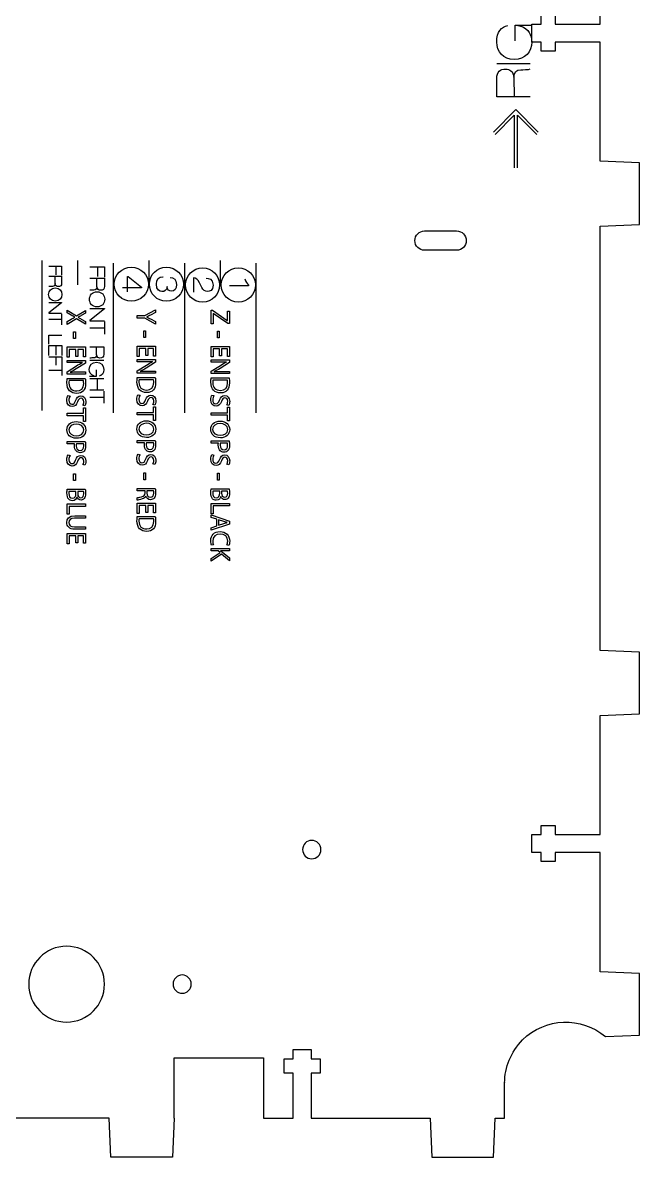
# Model space of a CAD drawing. Header units: millimetres. Extents: x -1166 to -93, y -857 to -63.
# Drawn here: x -923.8 to -827.8, y -807.4 to -630.9 of the extents above; entities that cross this region are included whole.
import ezdxf

# ---------------------------------------------------------------- set-up
doc = ezdxf.new("R2010")
doc.units = ezdxf.units.MM
doc.layers.add('CUTS', color=1, linetype='Continuous', true_color=0xff0000)
doc.layers.add('TEXT', color=5, linetype='Continuous', true_color=0x0000ff)

msp = doc.modelspace()

# ---------------------------------------------------------------- linework, layer by layer
at = {"layer": 'CUTS', "color": 1, "lineweight": 25, "true_color": 0xff0000}
for p, q in [((-900.25, -801.27), (-900.25, -791.87)), ((-900.25, -791.87), (-886.35, -791.87)), ((-886.35, -791.87), (-886.35, -801.27)), ((-883.12, -794.25), (-883.12, -792.05)), ((-883.12, -792.05), (-881.72, -792.05)), ((-881.72, -792.05), (-881.72, -790.61)), ((-881.72, -790.61), (-878.92, -790.61)), ((-878.92, -790.61), (-878.92, -792.05)), ((-878.92, -792.05), (-877.52, -792.05)), ((-877.52, -792.05), (-877.52, -794.25)), ((-881.72, -794.25), (-883.12, -794.25)), ((-881.72, -801.27), (-881.72, -794.25)), ((-877.52, -794.25), (-878.92, -794.25)), ((-878.92, -794.25), (-878.92, -801.27)), ((-910.35, -801.27), (-937.32, -801.27)), ((-910.1, -807.36), (-910.35, -801.27)), ((-900.25, -801.27), (-900.5, -807.36)), ((-886.35, -801.27), (-881.72, -801.27)), ((-900.5, -807.36), (-910.1, -807.36))]:
    msp.add_line(p, q, dxfattribs=at)
for points in [[(-840.93, -629.7), (-840.93, -631.1), (-833.91, -631.1), (-833.91, -612.53)], [(-833.11, -788.59), (-827.82, -788.37), (-827.82, -778.77), (-833.91, -778.52), (-833.91, -759.97), (-840.93, -759.97), (-840.93, -761.37), (-843.13, -761.37), (-843.13, -759.97), (-844.58, -759.97), (-844.58, -757.17), (-843.13, -757.17), (-843.13, -755.77), (-840.93, -755.77), (-840.93, -757.17), (-833.91, -757.17), (-833.91, -738.62), (-827.82, -738.37), (-827.82, -728.77), (-833.91, -728.52), (-833.91, -662.53), (-827.82, -662.28), (-827.82, -652.68), (-833.91, -652.43), (-833.91, -633.9), (-840.93, -633.9), (-840.93, -635.3), (-843.13, -635.3), (-843.13, -633.9), (-844.58, -633.9), (-844.58, -631.1), (-843.13, -631.1), (-843.13, -629.7)], [(-861.27, -663.28), (-856.27, -663.28)], [(-856.27, -666.28), (-861.27, -666.28), (-861.27, -666.28)], [(-878.92, -801.27), (-860.37, -801.27), (-860.11, -807.36), (-850.51, -807.36), (-850.26, -801.27), (-848.79, -801.27), (-848.79, -795.73), (-848.79, -795.79)]]:
    msp.add_lwpolyline(points, dxfattribs=at)
for points in [[(-862.77, -664.78), (-862.77, -663.95), (-862.1, -663.28), (-861.27, -663.28)], [(-856.27, -663.28), (-855.44, -663.28), (-854.77, -663.95), (-854.77, -664.78)], [(-861.27, -666.28), (-862.1, -666.28), (-862.77, -665.61), (-862.77, -664.78)], [(-854.77, -664.78), (-854.77, -665.61), (-855.44, -666.28), (-856.27, -666.28)], [(-878.82, -758.07), (-879.61, -758.07), (-880.24, -758.7), (-880.24, -759.49)], [(-877.4, -759.49), (-877.4, -758.7), (-878.03, -758.07), (-878.82, -758.07)], [(-880.24, -759.49), (-880.24, -760.28), (-879.61, -760.92), (-878.82, -760.92)], [(-878.82, -760.92), (-878.03, -760.92), (-877.4, -760.28), (-877.4, -759.49)], [(-916.99, -774.53), (-920.25, -774.53), (-922.89, -777.17), (-922.89, -780.43)], [(-911.09, -780.43), (-911.09, -777.17), (-913.73, -774.52), (-916.99, -774.53)], [(-898.99, -779), (-899.78, -779), (-900.42, -779.64), (-900.42, -780.42)], [(-897.57, -780.42), (-897.57, -779.64), (-898.21, -779), (-898.99, -779)], [(-922.89, -780.43), (-922.89, -783.68), (-920.25, -786.32), (-916.99, -786.32)], [(-916.99, -786.32), (-913.73, -786.32), (-911.09, -783.68), (-911.09, -780.43)], [(-900.42, -780.42), (-900.42, -781.21), (-899.78, -781.85), (-898.99, -781.85)], [(-898.99, -781.85), (-898.21, -781.85), (-897.57, -781.21), (-897.57, -780.42)], [(-846, -789.11), (-842.47, -785.58), (-836.85, -785.41), (-833.11, -788.59)], [(-848.79, -795.79), (-848.78, -793.37), (-847.85, -790.96), (-846, -789.11)]]:
    msp.add_open_spline(points, degree=3, dxfattribs=at)
at = {"layer": 'TEXT', "color": 5, "lineweight": 25, "true_color": 0x0000ff}
for points in [[(-847.14, -633.71), (-847.14, -631.25), (-844.69, -631.25)], [(-850.02, -637.23), (-844.81, -637.23)], [(-844.81, -642.41), (-850.02, -642.41), (-850.02, -639.54)], [(-847.36, -639.34), (-847.34, -639.35)], [(-847.34, -639.35), (-847.33, -642.41)], [(-850.53, -647.89), (-847.05, -644.41), (-843.57, -647.89)], [(-850.29, -648.26), (-847.3, -645.27), (-847.3, -653.44)], [(-846.8, -653.44), (-846.8, -645.27), (-843.8, -648.27)], [(-920.86, -667.89), (-920.86, -691.18)], [(-919.75, -668.77), (-917.77, -668.77), (-917.77, -670.16)], [(-918.69, -668.77), (-918.69, -670.08)], [(-915.3, -667.89), (-915.3, -671.68)], [(-909.74, -668.27), (-909.74, -691.55)], [(-904.18, -667.89), (-904.18, -671.68)], [(-898.63, -668.27), (-898.63, -691.55)], [(-893.07, -667.89), (-893.07, -671.68)], [(-887.51, -668.27), (-887.51, -691.55)], [(-919.75, -670.3), (-917.77, -670.3), (-917.77, -671.39)], [(-918.79, -671.46), (-918.79, -670.3)], [(-913.37, -668.86), (-911.1, -668.86), (-911.1, -670.46)], [(-912.16, -668.86), (-912.16, -670.36)], [(-907.52, -672.14), (-907.52, -670.38), (-907.4, -670.38), (-905.33, -672.03), (-905.33, -672.14), (-907.52, -672.14)], [(-897.24, -670.58), (-897.24, -672.79)], [(-918.78, -671.47), (-918.79, -671.46)], [(-913.37, -670.62), (-911.1, -670.62), (-911.1, -671.87)], [(-912.26, -671.96), (-912.27, -671.96), (-912.27, -670.62)], [(-907.52, -672.74), (-907.52, -672.14), (-908.3, -672.14)], [(-901.34, -671.94), (-901.35, -671.94)], [(-895.93, -672.08), (-896.3, -671.35)], [(-888.67, -671.67), (-888.67, -671.79), (-891.65, -671.79)], [(-919.75, -674.39), (-917.77, -674.39), (-917.77, -674.46), (-919.75, -676.02), (-919.75, -676.08), (-917.77, -676.08)], [(-916.27, -676.37), (-916.9, -676.02), (-916.9, -675.6), (-915.46, -676.47), (-914.05, -675.63), (-914.05, -676.06), (-914.72, -676.44)], [(-913.37, -675.32), (-911.1, -675.32), (-911.1, -675.41), (-913.37, -677.19), (-913.37, -677.27), (-911.1, -677.27)], [(-906, -676.45), (-904.79, -676.45), (-903.15, -675.55), (-903.15, -675.97), (-903.94, -676.37)], [(-894.28, -675.62), (-891.97, -677.2), (-891.96, -677.2), (-891.96, -675.76), (-891.65, -675.76), (-891.65, -677.68), (-891.87, -677.68), (-894.18, -676.11), (-894.19, -676.11), (-894.19, -677.7), (-894.5, -677.7), (-894.5, -675.62), (-894.28, -675.62), (-894.28, -675.62)], [(-919.75, -677.02), (-917.77, -677.02)], [(-917.77, -676.16), (-917.77, -677.87)], [(-914.72, -676.97), (-914.05, -677.36), (-914.05, -677.78), (-915.44, -676.92), (-916.9, -677.8), (-916.9, -677.38), (-916.9, -677.38)], [(-916.9, -677.38), (-916.27, -677.01)], [(-915.71, -676.68), (-915.71, -676.67)], [(-915.2, -676.7), (-915.2, -676.71)], [(-911.1, -677.36), (-911.1, -679.32)], [(-903.94, -676.95), (-903.15, -677.36), (-903.15, -677.78), (-904.79, -676.82), (-906, -676.82), (-906, -676.45), (-906, -676.45)], [(-904.52, -676.65), (-904.52, -676.66)], [(-915.62, -678.94), (-915.62, -679.98), (-915.89, -679.98), (-915.89, -678.94), (-915.62, -678.94), (-915.62, -678.94)], [(-913.37, -678.34), (-911.1, -678.34)], [(-904.72, -678.81), (-904.72, -679.85), (-904.99, -679.85), (-904.99, -678.81), (-904.72, -678.81), (-904.72, -678.81)], [(-893.22, -678.86), (-893.22, -679.9), (-893.49, -679.9), (-893.49, -678.86), (-893.22, -678.86), (-893.22, -678.86)], [(-919.76, -680.89), (-919.76, -679.48), (-917.75, -679.48)], [(-919.76, -682.67), (-919.76, -681.09), (-917.75, -681.09), (-917.75, -682.65)], [(-918.69, -681.09), (-918.69, -682.59)], [(-919.76, -682.84), (-917.75, -682.84), (-917.75, -684.25)], [(-918.69, -682.84), (-918.69, -684.17)], [(-915.56, -682.8), (-915.56, -681.7), (-916.59, -681.7), (-916.59, -682.93), (-916.9, -682.93), (-916.9, -681.32), (-914.05, -681.32), (-914.05, -682.87), (-914.36, -682.87), (-914.36, -681.7), (-915.26, -681.7), (-915.26, -682.8), (-915.56, -682.8), (-915.56, -682.8)], [(-913.36, -681.28), (-911.21, -681.28), (-911.21, -682.46)], [(-912.31, -682.54), (-912.31, -682.54), (-912.32, -681.28)], [(-904.66, -682.67), (-904.66, -681.57), (-905.69, -681.57), (-905.69, -682.8), (-906, -682.8), (-906, -681.2), (-903.15, -681.2), (-903.15, -682.74), (-903.46, -682.74), (-903.46, -681.57), (-904.36, -681.57), (-904.36, -682.67), (-904.66, -682.67), (-904.66, -682.67)], [(-893.16, -682.72), (-893.16, -681.62), (-894.19, -681.62), (-894.19, -682.86), (-894.5, -682.86), (-894.5, -681.25), (-891.65, -681.25), (-891.65, -682.79), (-891.96, -682.79), (-891.96, -681.62), (-892.86, -681.62), (-892.86, -682.72), (-893.16, -682.72), (-893.16, -682.72)], [(-917.75, -684.03), (-917.75, -685.77)], [(-916.9, -683.41), (-914.05, -683.41), (-914.05, -683.82), (-915.49, -684.73)], [(-915.68, -683.76), (-916.9, -683.76), (-916.9, -683.41), (-916.9, -683.41)], [(-915.24, -685.2), (-914.05, -685.2), (-914.05, -685.55), (-916.9, -685.55), (-916.9, -685.18), (-915.45, -684.27)], [(-914.5, -683.74), (-914.51, -683.73)], [(-911.21, -683.42), (-913.36, -683.42)], [(-906, -683.28), (-903.15, -683.28), (-903.15, -683.69), (-904.59, -684.6)], [(-904.78, -683.63), (-906, -683.63), (-906, -683.28), (-906, -683.28)], [(-904.34, -685.08), (-903.15, -685.08), (-903.15, -685.42), (-906, -685.42), (-906, -685.05), (-904.55, -684.15)], [(-903.6, -683.62), (-903.61, -683.6)], [(-894.5, -683.33), (-891.65, -683.33), (-891.65, -683.74), (-893.09, -684.65)], [(-893.28, -683.68), (-894.5, -683.68), (-894.5, -683.33), (-894.5, -683.33)], [(-892.84, -685.13), (-891.65, -685.13), (-891.65, -685.47), (-894.5, -685.47), (-894.5, -685.1), (-893.05, -684.2)], [(-892.1, -683.67), (-892.11, -683.66)], [(-919.76, -684.91), (-917.75, -684.91)], [(-916.89, -686.2), (-914.09, -686.2), (-914.09, -686.2)], [(-916.42, -685.23), (-916.41, -685.25)], [(-912.4, -684.87), (-912.4, -685.89), (-913.41, -685.89)], [(-913.36, -686.22), (-911.21, -686.22)], [(-912.21, -686.22), (-912.21, -688.06)], [(-905.99, -686.07), (-903.19, -686.07), (-903.19, -686.07)], [(-903.46, -686.44), (-905.71, -686.44), (-905.71, -686.44)], [(-905.52, -685.11), (-905.51, -685.12)], [(-894.49, -686.12), (-891.69, -686.12), (-891.69, -686.12)], [(-894.02, -685.16), (-894.01, -685.17)], [(-914.36, -686.56), (-916.61, -686.56), (-916.61, -686.56)], [(-911.21, -688.06), (-913.36, -688.06)], [(-911.21, -688.21), (-911.21, -690.07)], [(-891.96, -686.49), (-894.21, -686.49), (-894.21, -686.49)], [(-916.76, -688.87), (-916.45, -688.97), (-916.45, -688.97)], [(-913.36, -689.11), (-911.23, -689.11)], [(-905.86, -688.74), (-905.55, -688.84), (-905.55, -688.84)], [(-894.36, -688.8), (-894.05, -688.89), (-894.05, -688.89)], [(-914.36, -691.64), (-914.36, -690.78), (-914.05, -690.78), (-914.05, -692.89), (-914.36, -692.89), (-914.36, -692.02), (-916.9, -692.02), (-916.9, -691.64), (-914.36, -691.64), (-914.36, -691.64)], [(-914.14, -690.48), (-914.44, -690.38)], [(-903.46, -691.52), (-903.46, -690.65), (-903.15, -690.65), (-903.15, -692.76), (-903.46, -692.76), (-903.46, -691.89), (-906, -691.89), (-906, -691.52), (-903.46, -691.52), (-903.46, -691.52)], [(-903.24, -690.35), (-903.54, -690.25)], [(-891.96, -691.57), (-891.96, -690.7), (-891.65, -690.7), (-891.65, -692.81), (-891.96, -692.81), (-891.96, -691.94), (-894.5, -691.94), (-894.5, -691.57), (-891.96, -691.57), (-891.96, -691.57)], [(-891.74, -690.4), (-892.04, -690.3)], [(-915.76, -696.38), (-916.9, -696.38), (-916.9, -696.01), (-914.08, -696.01), (-914.08, -696.01)], [(-914.35, -696.38), (-915.46, -696.38), (-915.46, -696.38)], [(-904.86, -696.25), (-906, -696.25), (-906, -695.88), (-903.18, -695.88), (-903.18, -695.88)], [(-903.45, -696.25), (-904.56, -696.25), (-904.56, -696.25)], [(-893.36, -696.3), (-894.5, -696.3), (-894.5, -695.93), (-891.68, -695.93), (-891.68, -695.93)], [(-891.95, -696.3), (-893.06, -696.3), (-893.06, -696.3)], [(-916.76, -698.12), (-916.45, -698.21), (-916.45, -698.21)], [(-905.86, -697.99), (-905.55, -698.09), (-905.55, -698.09)], [(-894.36, -698.04), (-894.05, -698.14), (-894.05, -698.14)], [(-914.14, -699.72), (-914.44, -699.62)], [(-903.24, -699.6), (-903.54, -699.5)], [(-891.74, -699.65), (-892.04, -699.55)], [(-915.62, -701.05), (-915.62, -702.1), (-915.89, -702.1), (-915.89, -701.05), (-915.62, -701.05), (-915.62, -701.05)], [(-904.72, -700.92), (-904.72, -701.97), (-904.99, -701.97), (-904.99, -700.92), (-904.72, -700.92), (-904.72, -700.92)], [(-893.22, -700.97), (-893.22, -702.02), (-893.49, -702.02), (-893.49, -700.97), (-893.22, -700.97), (-893.22, -700.97)], [(-916.89, -703.44), (-914.09, -703.44), (-914.09, -703.44)], [(-915.53, -704.12), (-915.53, -703.81), (-916.62, -703.81), (-916.62, -703.81)], [(-915.26, -703.81), (-915.26, -704.14)], [(-914.34, -703.81), (-915.26, -703.81), (-915.26, -703.81)], [(-904.77, -704.03), (-904.77, -703.68), (-906, -703.68), (-906, -703.31), (-903.19, -703.31), (-903.19, -703.31)], [(-904.49, -703.68), (-904.49, -704.06)], [(-903.45, -703.68), (-904.49, -703.68), (-904.49, -703.68)], [(-894.49, -703.37), (-891.69, -703.37), (-891.69, -703.37)], [(-893.13, -704.04), (-893.13, -703.73), (-894.22, -703.73), (-894.22, -703.73)], [(-892.86, -703.73), (-892.86, -704.07)], [(-891.94, -703.73), (-892.86, -703.73), (-892.86, -703.73)], [(-914.05, -705.73), (-914.05, -706.11), (-916.59, -706.11), (-916.59, -707.32), (-916.9, -707.32), (-916.9, -705.73), (-914.05, -705.73), (-914.05, -705.73)], [(-915.37, -704.65), (-915.38, -704.65)], [(-906, -705.17), (-906, -704.79)], [(-904.66, -707.06), (-904.66, -705.96), (-905.69, -705.96), (-905.69, -707.2), (-906, -707.2), (-906, -705.59), (-903.15, -705.59), (-903.15, -707.13), (-903.46, -707.13), (-903.46, -705.96), (-904.36, -705.96), (-904.36, -707.06), (-904.66, -707.06), (-904.66, -707.06)], [(-904.63, -704.54), (-904.64, -704.54)], [(-891.65, -705.66), (-891.65, -706.03), (-894.19, -706.03), (-894.19, -707.25), (-894.5, -707.25), (-894.5, -705.66), (-891.65, -705.66), (-891.65, -705.66)], [(-892.97, -704.58), (-892.98, -704.58)], [(-915.73, -707.58), (-914.05, -707.58), (-914.05, -707.95), (-914.05, -707.95)], [(-893.6, -708.12), (-894.5, -707.82), (-894.5, -707.44), (-891.65, -708.42), (-891.65, -708.86), (-894.5, -709.83), (-894.5, -709.44), (-893.6, -709.13), (-893.6, -708.12), (-893.6, -708.12)], [(-914.05, -707.95), (-915.74, -707.95)], [(-915.74, -709.31), (-914.05, -709.31), (-914.05, -709.68), (-915.72, -709.68)], [(-905.99, -707.68), (-903.19, -707.68), (-903.19, -707.68)], [(-903.46, -708.04), (-905.71, -708.04), (-905.71, -708.04)], [(-892.49, -708.48), (-893.32, -708.2), (-893.32, -709.06), (-893.32, -709.06)], [(-893.32, -709.06), (-892.5, -708.78)], [(-891.98, -708.63), (-891.98, -708.62)], [(-915.56, -711.79), (-915.56, -710.69), (-916.59, -710.69), (-916.59, -711.93), (-916.9, -711.93), (-916.9, -710.32), (-914.05, -710.32), (-914.05, -711.86), (-914.36, -711.86), (-914.36, -710.69), (-915.26, -710.69), (-915.26, -711.79), (-915.56, -711.79), (-915.56, -711.79)], [(-892.72, -713.25), (-891.65, -714.12), (-891.65, -714.57), (-892.86, -713.54), (-894.5, -714.65), (-894.5, -714.22), (-893.1, -713.28), (-893.41, -713.01), (-894.5, -713.01), (-894.5, -712.64), (-891.65, -712.64), (-891.65, -712.64)], [(-894.12, -712.1), (-894.41, -712.17), (-894.41, -712.17)], [(-891.65, -712.64), (-891.65, -713.01), (-893.02, -713.01), (-893.02, -713.02)], [(-891.73, -712.18), (-892.03, -712.09)]]:
    msp.add_lwpolyline(points, dxfattribs=at)
for points in [[(-850.02, -633.9), (-850.02, -632.27), (-849.3, -631.52), (-848.29, -631.33)], [(-847.14, -631.25), (-846.53, -631.33), (-846.26, -631.44), (-846.26, -631.44)], [(-846.26, -631.44), (-845.07, -631.8), (-844.58, -632.81), (-844.58, -633.9)], [(-847.3, -636.6), (-849.02, -636.6), (-850.02, -635.39), (-850.02, -633.9)], [(-844.58, -633.9), (-844.58, -635.39), (-845.57, -636.6), (-847.3, -636.6)], [(-850.02, -639.54), (-850.02, -638.5), (-849.52, -638.1), (-848.6, -638.1)], [(-848.6, -638.1), (-848.1, -638.1), (-847.41, -638.44), (-847.36, -639.34)], [(-847.34, -639.35), (-847.33, -638.55), (-846.96, -638.2), (-846.25, -638.2)], [(-846.25, -638.2), (-846.06, -638.2), (-845.02, -638.18), (-844.81, -638.08)], [(-909.57, -671.56), (-909.57, -670.09), (-908.38, -668.9), (-906.91, -668.9)], [(-906.91, -668.9), (-905.45, -668.9), (-904.26, -670.09), (-904.26, -671.56)], [(-904.1, -671.56), (-904.1, -670.09), (-902.92, -668.9), (-901.45, -668.9)], [(-903.01, -671.56), (-903.01, -670.78), (-902.62, -670.41), (-902.02, -670.41)], [(-902.02, -670.41), (-902, -670.41), (-901.97, -670.41), (-901.93, -670.41)], [(-901.45, -668.9), (-899.98, -668.9), (-898.79, -670.09), (-898.79, -671.56)], [(-900.89, -670.49), (-900.28, -670.52), (-899.89, -670.79), (-899.89, -671.62)], [(-898.47, -671.68), (-898.47, -670.22), (-897.28, -669.03), (-895.81, -669.03)], [(-896.3, -671.35), (-896.62, -670.81), (-896.79, -670.58), (-897.24, -670.58)], [(-895.81, -669.03), (-894.35, -669.03), (-893.16, -670.22), (-893.16, -671.68)], [(-892.91, -671.68), (-892.91, -670.22), (-891.72, -669.03), (-890.26, -669.03)], [(-890.26, -669.03), (-888.79, -669.03), (-887.6, -670.22), (-887.6, -671.68)], [(-919.79, -673.16), (-919.79, -672.6), (-919.41, -672.14), (-918.76, -672.14)], [(-919.2, -671.9), (-919.27, -671.9), (-919.67, -671.9), (-919.75, -671.94)], [(-918.79, -671.46), (-918.79, -671.77), (-918.93, -671.9), (-919.2, -671.9)], [(-918.31, -671.94), (-918.5, -671.94), (-918.76, -671.81), (-918.78, -671.47)], [(-918.76, -672.14), (-918.11, -672.14), (-917.73, -672.6), (-917.73, -673.16)], [(-917.77, -671.39), (-917.77, -671.79), (-917.96, -671.94), (-918.31, -671.94)], [(-912.27, -671.96), (-912.27, -672.31), (-912.43, -672.46), (-912.74, -672.46)], [(-911.72, -672.5), (-911.94, -672.5), (-912.24, -672.35), (-912.26, -671.96)], [(-911.1, -671.87), (-911.1, -672.33), (-911.32, -672.5), (-911.72, -672.5)], [(-906.91, -674.22), (-908.38, -674.22), (-909.57, -673.03), (-909.57, -671.56)], [(-904.26, -671.56), (-904.26, -673.03), (-905.45, -674.22), (-906.91, -674.22)], [(-901.45, -674.22), (-902.92, -674.22), (-904.1, -673.03), (-904.1, -671.56)], [(-902.15, -672.71), (-902.48, -672.71), (-903.01, -672.5), (-903.01, -671.56)], [(-901.35, -671.94), (-901.42, -672.52), (-901.75, -672.71), (-902.15, -672.71)], [(-898.79, -671.56), (-898.79, -673.03), (-899.98, -674.22), (-901.45, -674.22)], [(-900.67, -672.64), (-900.97, -672.64), (-901.29, -672.47), (-901.34, -671.94)], [(-899.89, -671.62), (-899.89, -672.34), (-900.21, -672.64), (-900.67, -672.64)], [(-895.81, -674.34), (-897.28, -674.34), (-898.47, -673.15), (-898.47, -671.68)], [(-895.03, -672.7), (-895.46, -672.7), (-895.71, -672.44), (-895.93, -672.08)], [(-893.16, -671.68), (-893.16, -673.15), (-894.35, -674.34), (-895.81, -674.34)], [(-895.25, -670.64), (-894.93, -670.64), (-894.19, -670.65), (-894.19, -671.7)], [(-894.19, -671.7), (-894.19, -672.54), (-894.74, -672.7), (-895.03, -672.7)], [(-890.26, -674.34), (-891.72, -674.34), (-892.91, -673.15), (-892.91, -671.68)], [(-887.6, -671.68), (-887.6, -673.15), (-888.79, -674.34), (-890.26, -674.34)], [(-889.23, -670.74), (-889.12, -671.19), (-888.88, -671.5), (-888.67, -671.67)], [(-918.76, -674.19), (-919.41, -674.19), (-919.79, -673.73), (-919.79, -673.16)], [(-917.73, -673.16), (-917.73, -673.73), (-918.11, -674.19), (-918.76, -674.19)], [(-913.42, -673.91), (-913.42, -673.26), (-912.99, -672.73), (-912.24, -672.73)], [(-912.24, -675.09), (-912.99, -675.09), (-913.42, -674.56), (-913.42, -673.91)], [(-912.74, -672.46), (-912.83, -672.46), (-913.28, -672.46), (-913.37, -672.51)], [(-912.24, -672.73), (-911.49, -672.73), (-911.05, -673.26), (-911.05, -673.91)], [(-911.05, -673.91), (-911.05, -674.56), (-911.49, -675.09), (-912.24, -675.09)], [(-915.71, -676.67), (-915.87, -676.59), (-916.03, -676.51), (-916.27, -676.37)], [(-916.27, -677.01), (-916.03, -676.86), (-915.87, -676.77), (-915.71, -676.68)], [(-914.72, -676.44), (-914.9, -676.54), (-915.05, -676.62), (-915.2, -676.7)], [(-915.2, -676.71), (-915.03, -676.79), (-914.9, -676.87), (-914.72, -676.97)], [(-903.94, -676.37), (-904.15, -676.48), (-904.33, -676.56), (-904.52, -676.65)], [(-904.52, -676.66), (-904.34, -676.74), (-904.15, -676.84), (-903.94, -676.95)], [(-912.31, -682.54), (-912.32, -682.87), (-912.47, -683.02), (-912.77, -683.02)], [(-911.8, -683.06), (-912, -683.06), (-912.29, -682.92), (-912.31, -682.54)], [(-911.21, -682.46), (-911.21, -682.89), (-911.41, -683.06), (-911.8, -683.06)], [(-914.51, -683.73), (-914.87, -683.75), (-915.21, -683.76), (-915.68, -683.76)], [(-915.45, -684.27), (-915.14, -684.07), (-914.81, -683.88), (-914.5, -683.74)], [(-913.46, -684.8), (-913.46, -684.18), (-913.04, -683.68), (-912.33, -683.68)], [(-912.77, -683.02), (-912.85, -683.02), (-913.27, -683.02), (-913.36, -683.07)], [(-912.33, -683.68), (-911.62, -683.68), (-911.21, -684.18), (-911.21, -684.8)], [(-904.59, -684.6), (-904.93, -684.81), (-905.23, -684.98), (-905.52, -685.11)], [(-903.61, -683.6), (-903.97, -683.63), (-904.31, -683.63), (-904.78, -683.63)], [(-904.55, -684.15), (-904.24, -683.95), (-903.91, -683.76), (-903.6, -683.62)], [(-893.09, -684.65), (-893.43, -684.86), (-893.73, -685.03), (-894.02, -685.16)], [(-892.11, -683.66), (-892.47, -683.68), (-892.81, -683.68), (-893.28, -683.68)], [(-893.05, -684.2), (-892.74, -684), (-892.41, -683.81), (-892.1, -683.67)], [(-916.93, -686.86), (-916.93, -686.6), (-916.91, -686.38), (-916.89, -686.2)], [(-915.49, -684.73), (-915.83, -684.93), (-916.13, -685.1), (-916.42, -685.23)], [(-916.41, -685.25), (-916.03, -685.21), (-915.69, -685.2), (-915.24, -685.2)], [(-914.09, -686.2), (-914.05, -686.42), (-914.03, -686.69), (-914.03, -686.98)], [(-912.76, -685.81), (-913.26, -685.66), (-913.46, -685.24), (-913.46, -684.8)], [(-912.4, -685.89), (-912.65, -685.86), (-912.76, -685.81), (-912.76, -685.81)], [(-911.21, -684.8), (-911.21, -685.47), (-911.51, -685.78), (-911.92, -685.86)], [(-906.03, -686.74), (-906.03, -686.47), (-906.01, -686.26), (-905.99, -686.07)], [(-905.71, -686.44), (-905.73, -686.53), (-905.73, -686.67), (-905.73, -686.81)], [(-905.51, -685.12), (-905.13, -685.09), (-904.79, -685.08), (-904.34, -685.08)], [(-903.42, -686.87), (-903.42, -686.68), (-903.44, -686.53), (-903.46, -686.44)], [(-903.19, -686.07), (-903.15, -686.29), (-903.13, -686.56), (-903.13, -686.85)], [(-894.53, -686.79), (-894.53, -686.52), (-894.51, -686.31), (-894.49, -686.12)], [(-894.01, -685.17), (-893.63, -685.14), (-893.29, -685.13), (-892.84, -685.13)], [(-891.69, -686.12), (-891.65, -686.34), (-891.63, -686.61), (-891.63, -686.9)], [(-916.52, -688.13), (-916.78, -687.86), (-916.93, -687.42), (-916.93, -686.86)], [(-916.61, -686.56), (-916.63, -686.66), (-916.63, -686.79), (-916.63, -686.94)], [(-916.63, -686.94), (-916.63, -687.73), (-916.19, -688.15), (-915.42, -688.15)], [(-915.41, -688.54), (-915.87, -688.54), (-916.25, -688.39), (-916.52, -688.13)], [(-915.42, -688.15), (-914.75, -688.16), (-914.32, -687.77), (-914.32, -687)], [(-914.38, -688.13), (-914.62, -688.39), (-914.95, -688.54), (-915.41, -688.54)], [(-914.03, -686.98), (-914.03, -687.51), (-914.15, -687.88), (-914.38, -688.13)], [(-914.32, -687), (-914.32, -686.81), (-914.34, -686.66), (-914.36, -686.56)], [(-905.62, -688), (-905.88, -687.73), (-906.03, -687.29), (-906.03, -686.74)], [(-905.73, -686.81), (-905.73, -687.6), (-905.29, -688.02), (-904.52, -688.02)], [(-904.51, -688.41), (-904.97, -688.41), (-905.35, -688.26), (-905.62, -688)], [(-904.52, -688.02), (-903.85, -688.03), (-903.42, -687.65), (-903.42, -686.87)], [(-903.48, -688.01), (-903.72, -688.26), (-904.05, -688.41), (-904.51, -688.41)], [(-903.13, -686.85), (-903.13, -687.38), (-903.25, -687.76), (-903.48, -688.01)], [(-894.12, -688.05), (-894.38, -687.78), (-894.53, -687.34), (-894.53, -686.79)], [(-894.21, -686.49), (-894.23, -686.58), (-894.23, -686.72), (-894.23, -686.86)], [(-894.23, -686.86), (-894.23, -687.65), (-893.79, -688.07), (-893.02, -688.07)], [(-893.01, -688.46), (-893.47, -688.46), (-893.85, -688.32), (-894.12, -688.05)], [(-893.02, -688.07), (-892.35, -688.08), (-891.92, -687.7), (-891.92, -686.92)], [(-891.98, -688.06), (-892.22, -688.32), (-892.55, -688.46), (-893.01, -688.46)], [(-891.63, -686.9), (-891.63, -687.43), (-891.76, -687.81), (-891.98, -688.06)], [(-891.92, -686.92), (-891.92, -686.73), (-891.94, -686.59), (-891.96, -686.49)], [(-916.95, -689.6), (-916.95, -689.32), (-916.86, -689.02), (-916.76, -688.87)], [(-916.12, -690.59), (-916.56, -690.59), (-916.95, -690.27), (-916.95, -689.6)], [(-916.45, -688.97), (-916.56, -689.13), (-916.64, -689.37), (-916.64, -689.62)], [(-916.64, -689.62), (-916.64, -690), (-916.44, -690.22), (-916.15, -690.22)], [(-916.15, -690.22), (-915.89, -690.22), (-915.73, -690.07), (-915.59, -689.68)], [(-915.28, -689.87), (-915.47, -690.35), (-915.7, -690.59), (-916.12, -690.59)], [(-915.59, -689.68), (-915.42, -689.22), (-915.17, -688.93), (-914.78, -688.93)], [(-914.73, -689.3), (-915, -689.3), (-915.13, -689.48), (-915.28, -689.87)], [(-914.78, -688.93), (-914.33, -688.93), (-914, -689.3), (-914, -689.85)], [(-914.31, -689.84), (-914.31, -689.45), (-914.54, -689.3), (-914.73, -689.3)], [(-914.44, -690.38), (-914.39, -690.29), (-914.31, -690.1), (-914.31, -689.84)], [(-914, -689.85), (-914, -690.14), (-914.07, -690.36), (-914.14, -690.48)], [(-906.05, -689.47), (-906.05, -689.2), (-905.96, -688.9), (-905.86, -688.74)], [(-905.22, -690.47), (-905.66, -690.47), (-906.05, -690.14), (-906.05, -689.47)], [(-905.55, -688.84), (-905.66, -689.01), (-905.74, -689.24), (-905.74, -689.5)], [(-905.74, -689.5), (-905.74, -689.87), (-905.54, -690.09), (-905.25, -690.09)], [(-905.25, -690.09), (-904.99, -690.09), (-904.83, -689.94), (-904.69, -689.56)], [(-904.38, -689.74), (-904.57, -690.23), (-904.8, -690.47), (-905.22, -690.47)], [(-904.69, -689.56), (-904.52, -689.09), (-904.27, -688.8), (-903.88, -688.8)], [(-903.83, -689.18), (-904.1, -689.18), (-904.23, -689.35), (-904.38, -689.74)], [(-903.88, -688.8), (-903.43, -688.8), (-903.1, -689.17), (-903.1, -689.73)], [(-903.41, -689.71), (-903.41, -689.32), (-903.64, -689.18), (-903.83, -689.18)], [(-903.54, -690.25), (-903.49, -690.16), (-903.41, -689.97), (-903.41, -689.71)], [(-903.1, -689.73), (-903.1, -690.01), (-903.17, -690.23), (-903.24, -690.35)], [(-894.55, -689.52), (-894.55, -689.25), (-894.46, -688.95), (-894.36, -688.8)], [(-893.72, -690.52), (-894.16, -690.52), (-894.55, -690.2), (-894.55, -689.52)], [(-894.05, -688.89), (-894.16, -689.06), (-894.24, -689.29), (-894.24, -689.55)], [(-894.24, -689.55), (-894.24, -689.92), (-894.04, -690.15), (-893.75, -690.15)], [(-893.75, -690.15), (-893.49, -690.15), (-893.33, -689.99), (-893.19, -689.61)], [(-892.89, -689.79), (-893.07, -690.28), (-893.3, -690.52), (-893.72, -690.52)], [(-893.19, -689.61), (-893.02, -689.14), (-892.77, -688.85), (-892.38, -688.85)], [(-892.33, -689.23), (-892.6, -689.23), (-892.73, -689.4), (-892.89, -689.79)], [(-892.38, -688.85), (-891.93, -688.85), (-891.6, -689.22), (-891.6, -689.78)], [(-891.91, -689.76), (-891.91, -689.37), (-892.14, -689.23), (-892.33, -689.23)], [(-892.04, -690.3), (-891.99, -690.21), (-891.91, -690.02), (-891.91, -689.76)], [(-891.6, -689.78), (-891.6, -690.06), (-891.67, -690.28), (-891.74, -690.4)], [(-916.95, -694.2), (-916.95, -693.45), (-916.36, -692.92), (-915.5, -692.92)], [(-915.49, -693.31), (-916.1, -693.31), (-916.65, -693.64), (-916.65, -694.23)], [(-915.5, -692.92), (-914.59, -692.92), (-914, -693.48), (-914, -694.24)], [(-914.3, -694.23), (-914.3, -693.62), (-914.87, -693.31), (-915.49, -693.31)], [(-906.05, -694.08), (-906.05, -693.32), (-905.46, -692.8), (-904.6, -692.8)], [(-904.59, -693.19), (-905.2, -693.19), (-905.75, -693.52), (-905.75, -694.1)], [(-904.6, -692.8), (-903.69, -692.8), (-903.1, -693.35), (-903.1, -694.12)], [(-903.4, -694.1), (-903.4, -693.49), (-903.97, -693.19), (-904.59, -693.19)], [(-894.55, -694.13), (-894.55, -693.37), (-893.96, -692.85), (-893.1, -692.85)], [(-893.09, -693.24), (-893.7, -693.24), (-894.25, -693.57), (-894.25, -694.15)], [(-893.1, -692.85), (-892.19, -692.85), (-891.6, -693.41), (-891.6, -694.17)], [(-891.9, -694.15), (-891.9, -693.54), (-892.47, -693.24), (-893.09, -693.24)], [(-915.45, -695.53), (-916.42, -695.53), (-916.95, -694.93), (-916.95, -694.2)], [(-916.65, -694.23), (-916.65, -694.81), (-916.11, -695.14), (-915.46, -695.14)], [(-915.46, -695.14), (-914.89, -695.14), (-914.3, -694.84), (-914.3, -694.23)], [(-914, -694.24), (-914, -695.03), (-914.6, -695.53), (-915.45, -695.53)], [(-904.54, -695.4), (-905.52, -695.4), (-906.05, -694.81), (-906.05, -694.08)], [(-905.75, -694.1), (-905.75, -694.68), (-905.21, -695.01), (-904.56, -695.01)], [(-904.56, -695.01), (-903.99, -695.01), (-903.4, -694.72), (-903.4, -694.1)], [(-903.1, -694.12), (-903.1, -694.9), (-903.7, -695.4), (-904.54, -695.4)], [(-893.05, -695.45), (-894.02, -695.45), (-894.55, -694.86), (-894.55, -694.13)], [(-894.25, -694.15), (-894.25, -694.73), (-893.71, -695.06), (-893.06, -695.06)], [(-893.06, -695.06), (-892.49, -695.06), (-891.9, -694.77), (-891.9, -694.15)], [(-891.6, -694.17), (-891.6, -694.95), (-892.2, -695.45), (-893.05, -695.45)], [(-915.78, -696.67), (-915.78, -696.56), (-915.78, -696.46), (-915.76, -696.38)], [(-915.47, -697.54), (-915.68, -697.35), (-915.78, -697.03), (-915.78, -696.67)], [(-915.46, -696.38), (-915.48, -696.46), (-915.49, -696.56), (-915.49, -696.68)], [(-915.49, -696.68), (-915.49, -697.13), (-915.27, -697.4), (-914.88, -697.4)], [(-914.88, -697.4), (-914.5, -697.4), (-914.32, -697.13), (-914.32, -696.72)], [(-914.32, -696.72), (-914.32, -696.56), (-914.33, -696.44), (-914.35, -696.38)], [(-914.03, -696.72), (-914.03, -697.08), (-914.11, -697.35), (-914.27, -697.52)], [(-914.08, -696.01), (-914.05, -696.19), (-914.03, -696.42), (-914.03, -696.72)], [(-904.88, -696.55), (-904.88, -696.44), (-904.88, -696.33), (-904.86, -696.25)], [(-904.57, -697.42), (-904.78, -697.22), (-904.88, -696.91), (-904.88, -696.55)], [(-904.56, -696.25), (-904.58, -696.33), (-904.59, -696.43), (-904.59, -696.55)], [(-904.59, -696.55), (-904.59, -697), (-904.37, -697.27), (-903.98, -697.27)], [(-903.98, -697.27), (-903.6, -697.27), (-903.42, -697), (-903.42, -696.6)], [(-903.42, -696.6), (-903.42, -696.44), (-903.43, -696.31), (-903.45, -696.25)], [(-903.13, -696.59), (-903.13, -696.95), (-903.21, -697.22), (-903.37, -697.39)], [(-903.18, -695.88), (-903.15, -696.06), (-903.13, -696.29), (-903.13, -696.59)], [(-893.38, -696.6), (-893.38, -696.49), (-893.38, -696.39), (-893.36, -696.3)], [(-893.07, -697.47), (-893.28, -697.27), (-893.38, -696.96), (-893.38, -696.6)], [(-893.06, -696.3), (-893.08, -696.38), (-893.09, -696.48), (-893.09, -696.61)], [(-893.09, -696.61), (-893.09, -697.05), (-892.87, -697.32), (-892.48, -697.32)], [(-892.48, -697.32), (-892.1, -697.32), (-891.92, -697.05), (-891.92, -696.65)], [(-891.92, -696.65), (-891.92, -696.49), (-891.93, -696.36), (-891.95, -696.3)], [(-891.63, -696.64), (-891.63, -697), (-891.71, -697.27), (-891.86, -697.44)], [(-891.68, -695.93), (-891.65, -696.11), (-891.63, -696.34), (-891.63, -696.64)], [(-916.95, -698.84), (-916.95, -698.57), (-916.86, -698.27), (-916.76, -698.12)], [(-916.45, -698.21), (-916.56, -698.38), (-916.64, -698.62), (-916.64, -698.87)], [(-915.59, -698.93), (-915.42, -698.46), (-915.17, -698.18), (-914.78, -698.18)], [(-914.86, -697.76), (-915.12, -697.76), (-915.32, -697.69), (-915.47, -697.54)], [(-914.73, -698.55), (-915, -698.55), (-915.13, -698.72), (-915.28, -699.12)], [(-914.27, -697.52), (-914.4, -697.67), (-914.61, -697.76), (-914.86, -697.76)], [(-914.78, -698.18), (-914.33, -698.18), (-914, -698.54), (-914, -699.1)], [(-914.31, -699.09), (-914.31, -698.7), (-914.54, -698.55), (-914.73, -698.55)], [(-906.05, -698.72), (-906.05, -698.44), (-905.96, -698.14), (-905.86, -697.99)], [(-905.22, -699.71), (-905.66, -699.71), (-906.05, -699.39), (-906.05, -698.72)], [(-905.55, -698.09), (-905.66, -698.25), (-905.74, -698.49), (-905.74, -698.74)], [(-905.74, -698.74), (-905.74, -699.12), (-905.54, -699.34), (-905.25, -699.34)], [(-905.25, -699.34), (-904.99, -699.34), (-904.83, -699.19), (-904.69, -698.8)], [(-904.69, -698.8), (-904.52, -698.34), (-904.27, -698.05), (-903.88, -698.05)], [(-903.96, -697.64), (-904.22, -697.64), (-904.42, -697.56), (-904.57, -697.42)], [(-903.83, -698.42), (-904.1, -698.42), (-904.23, -698.6), (-904.38, -698.99)], [(-903.37, -697.39), (-903.5, -697.54), (-903.71, -697.64), (-903.96, -697.64)], [(-903.88, -698.05), (-903.43, -698.05), (-903.1, -698.42), (-903.1, -698.97)], [(-903.41, -698.96), (-903.41, -698.57), (-903.64, -698.42), (-903.83, -698.42)], [(-894.55, -698.77), (-894.55, -698.49), (-894.46, -698.19), (-894.36, -698.04)], [(-893.72, -699.76), (-894.16, -699.76), (-894.55, -699.44), (-894.55, -698.77)], [(-894.05, -698.14), (-894.16, -698.3), (-894.24, -698.54), (-894.24, -698.79)], [(-894.24, -698.79), (-894.24, -699.17), (-894.04, -699.39), (-893.75, -699.39)], [(-893.19, -698.85), (-893.02, -698.39), (-892.77, -698.1), (-892.38, -698.1)], [(-892.46, -697.69), (-892.72, -697.69), (-892.92, -697.61), (-893.07, -697.47)], [(-892.33, -698.47), (-892.6, -698.47), (-892.73, -698.65), (-892.89, -699.04)], [(-891.86, -697.44), (-892, -697.59), (-892.21, -697.69), (-892.46, -697.69)], [(-892.38, -698.1), (-891.93, -698.1), (-891.6, -698.47), (-891.6, -699.02)], [(-891.91, -699.01), (-891.91, -698.62), (-892.14, -698.47), (-892.33, -698.47)], [(-916.12, -699.84), (-916.56, -699.84), (-916.95, -699.52), (-916.95, -698.84)], [(-916.64, -698.87), (-916.64, -699.25), (-916.44, -699.47), (-916.15, -699.47)], [(-916.15, -699.47), (-915.89, -699.47), (-915.73, -699.31), (-915.59, -698.93)], [(-915.28, -699.12), (-915.47, -699.6), (-915.7, -699.84), (-916.12, -699.84)], [(-914.44, -699.62), (-914.39, -699.53), (-914.31, -699.34), (-914.31, -699.09)], [(-914, -699.1), (-914, -699.39), (-914.07, -699.6), (-914.14, -699.72)], [(-904.38, -698.99), (-904.57, -699.47), (-904.8, -699.71), (-905.22, -699.71)], [(-903.54, -699.5), (-903.49, -699.41), (-903.41, -699.22), (-903.41, -698.96)], [(-903.1, -698.97), (-903.1, -699.26), (-903.17, -699.48), (-903.24, -699.6)], [(-893.75, -699.39), (-893.49, -699.39), (-893.33, -699.24), (-893.19, -698.85)], [(-892.89, -699.04), (-893.07, -699.52), (-893.3, -699.76), (-893.72, -699.76)], [(-892.04, -699.55), (-891.99, -699.46), (-891.91, -699.27), (-891.91, -699.01)], [(-891.6, -699.02), (-891.6, -699.31), (-891.67, -699.53), (-891.74, -699.65)], [(-916.93, -704.01), (-916.93, -703.76), (-916.91, -703.57), (-916.89, -703.44)], [(-916.66, -705), (-916.84, -704.8), (-916.93, -704.48), (-916.93, -704.01)], [(-916.62, -703.81), (-916.63, -703.89), (-916.64, -703.99), (-916.64, -704.12)], [(-916.64, -704.12), (-916.64, -704.5), (-916.5, -704.85), (-916.08, -704.85)], [(-916.08, -704.85), (-915.7, -704.85), (-915.53, -704.52), (-915.53, -704.12)], [(-914.31, -704.14), (-914.31, -703.97), (-914.32, -703.87), (-914.34, -703.81)], [(-914.03, -704.12), (-914.03, -704.48), (-914.09, -704.72), (-914.24, -704.89)], [(-914.09, -703.44), (-914.05, -703.6), (-914.03, -703.86), (-914.03, -704.12)], [(-905.32, -704.61), (-904.93, -704.52), (-904.78, -704.36), (-904.77, -704.03)], [(-904.49, -704.06), (-904.49, -704.45), (-904.27, -704.7), (-903.94, -704.7)], [(-903.94, -704.7), (-903.58, -704.7), (-903.42, -704.44), (-903.42, -704.05)], [(-903.42, -704.05), (-903.42, -703.87), (-903.43, -703.75), (-903.45, -703.68)], [(-903.13, -704.02), (-903.13, -704.42), (-903.2, -704.67), (-903.36, -704.85)], [(-903.19, -703.31), (-903.15, -703.5), (-903.13, -703.77), (-903.13, -704.02)], [(-894.53, -703.94), (-894.53, -703.68), (-894.51, -703.49), (-894.49, -703.37)], [(-894.26, -704.92), (-894.44, -704.72), (-894.53, -704.4), (-894.53, -703.94)], [(-894.22, -703.73), (-894.23, -703.81), (-894.24, -703.91), (-894.24, -704.04)], [(-894.24, -704.04), (-894.24, -704.42), (-894.1, -704.78), (-893.68, -704.78)], [(-893.68, -704.78), (-893.3, -704.78), (-893.13, -704.44), (-893.13, -704.04)], [(-892.86, -704.07), (-892.86, -704.45), (-892.65, -704.68), (-892.38, -704.68)], [(-892.38, -704.68), (-892.05, -704.68), (-891.91, -704.43), (-891.91, -704.06)], [(-891.91, -704.06), (-891.91, -703.89), (-891.92, -703.79), (-891.94, -703.73)], [(-891.63, -704.04), (-891.63, -704.41), (-891.69, -704.64), (-891.84, -704.82)], [(-891.69, -703.37), (-891.65, -703.53), (-891.63, -703.79), (-891.63, -704.04)], [(-916.09, -705.24), (-916.33, -705.24), (-916.52, -705.14), (-916.66, -705)], [(-915.38, -704.65), (-915.44, -704.92), (-915.67, -705.24), (-916.09, -705.24)], [(-914.74, -705.13), (-915.02, -705.13), (-915.26, -704.95), (-915.37, -704.65)], [(-915.26, -704.14), (-915.26, -704.53), (-915.05, -704.76), (-914.78, -704.76)], [(-914.78, -704.76), (-914.45, -704.76), (-914.31, -704.51), (-914.31, -704.14)], [(-914.24, -704.89), (-914.35, -705.04), (-914.51, -705.13), (-914.74, -705.13)], [(-906, -704.79), (-905.92, -704.75), (-905.68, -704.68), (-905.32, -704.61)], [(-905.22, -704.95), (-905.62, -705.05), (-905.89, -705.11), (-906, -705.17)], [(-904.64, -704.54), (-904.72, -704.75), (-904.92, -704.89), (-905.22, -704.95)], [(-903.91, -705.07), (-904.28, -705.07), (-904.53, -704.83), (-904.63, -704.54)], [(-903.36, -704.85), (-903.49, -704.99), (-903.68, -705.07), (-903.91, -705.07)], [(-893.69, -705.16), (-893.93, -705.16), (-894.12, -705.07), (-894.26, -704.92)], [(-892.98, -704.58), (-893.04, -704.85), (-893.27, -705.16), (-893.69, -705.16)], [(-892.34, -705.06), (-892.62, -705.06), (-892.86, -704.87), (-892.97, -704.58)], [(-891.84, -704.82), (-891.95, -704.97), (-892.11, -705.06), (-892.34, -705.06)], [(-916.95, -708.6), (-916.95, -708.02), (-916.62, -707.58), (-915.73, -707.58)], [(-915.72, -709.68), (-916.59, -709.68), (-916.95, -709.22), (-916.95, -708.6)], [(-915.74, -707.95), (-916.38, -707.95), (-916.65, -708.23), (-916.65, -708.62)], [(-916.65, -708.62), (-916.65, -709.03), (-916.37, -709.31), (-915.74, -709.31)], [(-906.03, -708.34), (-906.03, -708.08), (-906.01, -707.86), (-905.99, -707.68)], [(-905.62, -709.61), (-905.88, -709.34), (-906.03, -708.9), (-906.03, -708.34)], [(-905.71, -708.04), (-905.73, -708.14), (-905.73, -708.27), (-905.73, -708.42)], [(-905.73, -708.42), (-905.73, -709.21), (-905.29, -709.63), (-904.52, -709.63)], [(-904.52, -709.63), (-903.85, -709.63), (-903.42, -709.25), (-903.42, -708.48)], [(-903.13, -708.46), (-903.13, -708.99), (-903.25, -709.36), (-903.48, -709.61)], [(-903.42, -708.48), (-903.42, -708.28), (-903.44, -708.14), (-903.46, -708.04)], [(-903.19, -707.68), (-903.15, -707.9), (-903.13, -708.17), (-903.13, -708.46)], [(-892.5, -708.78), (-892.31, -708.71), (-892.14, -708.67), (-891.98, -708.63)], [(-891.98, -708.62), (-892.14, -708.58), (-892.32, -708.53), (-892.49, -708.48)], [(-904.51, -710.02), (-904.97, -710.02), (-905.35, -709.87), (-905.62, -709.61)], [(-903.48, -709.61), (-903.72, -709.87), (-904.05, -710.02), (-904.51, -710.02)], [(-894.55, -711.42), (-894.55, -710.62), (-894.04, -710.02), (-893.1, -710.02)], [(-893.09, -710.41), (-893.79, -710.41), (-894.23, -710.81), (-894.23, -711.5)], [(-893.1, -710.02), (-892.2, -710.02), (-891.6, -710.62), (-891.6, -711.51)], [(-891.91, -711.52), (-891.91, -710.85), (-892.34, -710.41), (-893.09, -710.41)], [(-894.41, -712.17), (-894.48, -712.04), (-894.55, -711.77), (-894.55, -711.42)], [(-894.23, -711.5), (-894.23, -711.73), (-894.19, -711.95), (-894.12, -712.1)], [(-892.03, -712.09), (-891.96, -711.95), (-891.91, -711.76), (-891.91, -711.52)], [(-891.6, -711.51), (-891.6, -711.86), (-891.68, -712.09), (-891.73, -712.18)], [(-893.02, -713.02), (-892.91, -713.1), (-892.81, -713.17), (-892.72, -713.25)]]:
    msp.add_open_spline(points, degree=3, dxfattribs=at)

doc.saveas('drawing.dxf')
